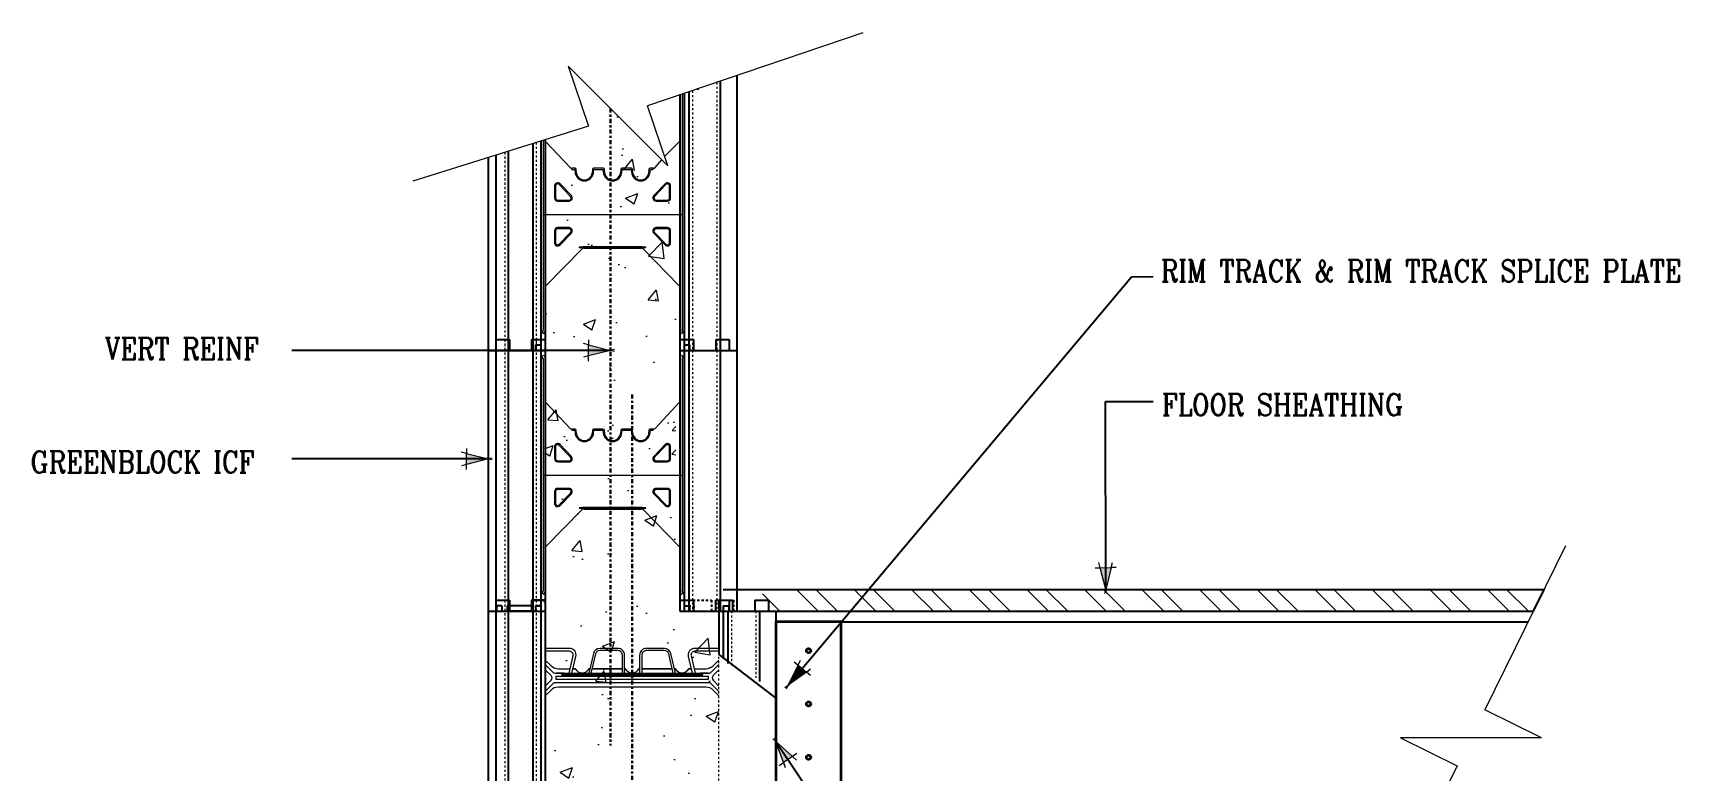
# Model space of a CAD drawing. Header units: inches. Extents: x -96.3 to -13, y 199.4 to 289.4.
# Drawn here: x -88.8 to -13, y 255.4 to 289.4 of the extents above; entities that cross this region are included whole.
import ezdxf

# ---------------------------------------------------------------- set-up
doc = ezdxf.new("R2010")
doc.units = ezdxf.units.IN
doc.header["$MEASUREMENT"] = 0
for name, pattern in [('CENTER', [2, 1.25, -0.25, 0.25, -0.25]), ('DASHED2', [0.375, 0.25, -0.125]), ('HIDDEN', [0.375, 0.25, -0.125])]:
    doc.linetypes.add(name, pattern=pattern)
for name, color, linetype, lineweight in [('A2 Hatch', 8, 'Continuous', 9), ('A4 medium', 7, 'Continuous', 35), ('DETAILS', 7, 'Continuous', 13), ('DIM', 3, 'Continuous', 13), ('REBAR', 2, 'CENTER', 30)]:
    doc.layers.add(name, color=color, linetype=linetype, lineweight=lineweight)
doc.styles.add('ARCTEXT', font='arctext.shx', dxfattribs={"width": 0.85})
doc.styles.add('RomanC', font='romanc.shx', dxfattribs={"width": 0.85, "height": 5})
doc.dimstyles.new('ARCTEXT1-4', dxfattribs={"dimtxt": 4, "dimasz": 2, "dimexe": 2, "dimexo": 2, "dimgap": 2, "dimtad": 1, "dimdec": 4, "dimzin": 3, "dimdsep": 46, "dimlunit": 4, "dimtxsty": 'ARCTEXT', "dimblk": 'ARCHTICK', "dimcen": 2, "dimaunit": 1, "dimadec": 0, "dimazin": 0, "dimtfac": 1, "dimtdec": 4, "dimtmove": 2, "dimatfit": 3, "dimldrblk": 'arrow', "dimfxl": 1, "dimtolj": 1, "dimtzin": 0, "dimarcsym": 0})

# ---------------------------------------------------------------- blocks, each defined once
blk = doc.blocks.new('_ArchTick')
at = {"color": 0, "linetype": 'ByBlock', "const_width": 0.15}
blk.add_lwpolyline([(-0.5, -0.5), (0.5, 0.5)], dxfattribs=at)
blk = doc.blocks.new('arrow')
at = {"layer": 'DIM'}
blk.add_hatch(color=253, dxfattribs=at).paths.add_polyline_path([(-2, 0.5), (-2, -0.5), (0, 0)])
at = {"layer": 'DIM', "lineweight": 9}
for points in [[(-2, 0.98), (-2, 0.5), (-2.47, 0.62)], [(0.37, 0.09), (0, 0)], [(0.37, -0.09), (0, 0)], [(-2, -0.98), (-2, -0.5), (-2.47, -0.62)]]:
    blk.add_lwpolyline(points, dxfattribs=at)
at = {"layer": 'DIM', "lineweight": 15}
blk.add_lwpolyline([(0, 0), (-2, -0.5), (-2, 0.5), (0, 0)], dxfattribs=at)

msp = doc.modelspace()

# ---------------------------------------------------------------- hatches: boundary and pattern name
at = {"layer": 'A2 Hatch', "ltscale": 0.15}
h = msp.add_hatch(dxfattribs=at)
h.set_pattern_fill('AR-CONC', color=256, scale=0.8, style=0)
h.set_pattern_definition([(50, (-6447.5807, 1635.129), (5.7380815, -0.502017), [0.6, -6.6]), (355, (-6447.5807, 1635.129), (-1.1100107, 6.017537), [0.48, -5.28]), (100.4514, (-6447.1025, 1635.087), (4.628075, 5.5155163), [0.5099215, -5.609137]), (46.1842, (-6447.581, 1636.729), (8.5379284, -1.324152), [0.9, -9.9]), (96.6356, (-6446.869, 1636.6185), (7.477302, 7.792943), [0.764882, -8.413704]), (351.1842, (-6447.581, 1636.729), (7.477296, 7.792949), [0.72, -7.92]), (21, (-6446.7807, 1636.329), (4.7752564, -3.220951), [0.6, -6.6]), (326, (-6446.7807, 1636.329), (1.9465227, 5.8012004), [0.48, -5.28]), (71.4514, (-6446.383, 1636.0605), (6.721781, 2.580244), [0.5099215, -5.609137]), (37.5, (-6447.5807, 1635.1289), (0.09727884, 2.6631508), [0, -5.216, 0, -5.36, 0, -5.3]), (7.5, (-6447.5807, 1635.129), (2.1045563, 3.1552937), [0, -3.056, 0, -5.096, 0, -2.02]), (327.5, (-6449.3647, 1635.1289), (4.2705795, -0.180439), [0, -2, 0, -6.24, 0, -8.28]), (317.5, (-6450.1647, 1635.129), (4.6654894, 0.8008399), [0, -2.6, 0, -4.144, 0, -5.88])])
h.paths.add_polyline_path([(-63.17, 285.081), (-65.156, 284.407), (-65.356, 227.392), (-62.486, 228.365), (-63.422, 231.125), (-58.826, 226.529), (-59.762, 229.289), (-57.156, 230.173), (-57.16, 262.755), (-59.16, 262.755), (-59.16, 286.441), (-60.445, 286.005), (-59.509, 283.245), (-64.106, 287.841)])
h = msp.add_hatch(dxfattribs=at)
h.set_pattern_fill('ANSI32', color=256, scale=5, angle=90, style=0)
h.set_pattern_definition([(135, (-3787.301, 767.7352), (-1.3258252, -1.3258252), []), (135, (-3787.301, 768.619), (-1.3258252, -1.3258252), [])])
h.paths.add_polyline_path([(-55.172, 263.749), (-19.172, 263.749), (-19.665, 262.749), (-55.172, 262.749)])

# ---------------------------------------------------------------- linework, layer by layer
at = {"color": 1}
for p, q in [((-56.347, 287.395), (-56.347, 274.749)), ((-58.772, 286.573), (-58.772, 274.749)), ((-58.557, 286.645), (-58.557, 274.749)), ((-58.151, 286.783), (-58.151, 286.749)), ((-57.112, 287.136), (-57.112, 274.749)), ((-58.972, 286.505), (-58.972, 274.749)), ((-65.747, 284.274), (-65.747, 274.749)), ((-65.372, 284.392), (-65.372, 274.749)), ((-65.172, 284.402), (-65.172, 274.749)), ((-67.797, 283.633), (-67.797, 274.749)), ((-67.447, 283.742), (-67.447, 274.749)), ((-66.872, 283.922), (-66.872, 274.749)), ((-67.447, 275.249), (-66.822, 275.249)), ((-67.447, 275.249), (-67.447, 262.749)), ((-66.872, 275.249), (-66.872, 262.749)), ((-66.822, 275.249), (-66.822, 274.749)), ((-65.797, 275.249), (-65.797, 274.749)), ((-65.797, 275.249), (-65.172, 275.249)), ((-65.747, 275.249), (-65.747, 262.749)), ((-65.172, 275.249), (-65.172, 262.749)), ((-65.172, 275.249), (-65.172, 274.749)), ((-58.972, 275.249), (-58.972, 262.749)), ((-58.972, 275.249), (-58.347, 275.249)), ((-58.972, 275.249), (-58.972, 274.749)), ((-58.347, 275.249), (-58.347, 274.749)), ((-57.322, 275.249), (-57.322, 274.749)), ((-57.322, 275.249), (-56.697, 275.249)), ((-56.697, 275.249), (-56.697, 274.749)), ((-67.797, 274.749), (-65.172, 274.749)), ((-67.797, 274.749), (-65.622, 274.749)), ((-67.797, 274.749), (-67.797, 262.749)), ((-67.797, 274.749), (-65.622, 274.749)), ((-67.797, 274.749), (-65.172, 274.749)), ((-65.747, 274.749), (-66.872, 274.749)), ((-65.747, 274.749), (-66.872, 274.749)), ((-65.622, 274.999), (-65.622, 274.749)), ((-65.622, 274.999), (-65.372, 274.999)), ((-65.372, 274.999), (-65.372, 262.749)), ((-65.372, 274.749), (-65.172, 274.749)), ((-65.372, 274.749), (-65.172, 274.749)), ((-58.972, 274.749), (-58.772, 274.749)), ((-58.972, 274.749), (-56.347, 274.749)), ((-58.772, 274.999), (-58.772, 262.749)), ((-58.772, 274.999), (-58.522, 274.999)), ((-58.557, 274.749), (-56.347, 274.749)), ((-58.557, 274.749), (-58.557, 262.749)), ((-58.522, 274.999), (-58.522, 274.749)), ((-57.112, 274.749), (-57.112, 262.749)), ((-56.347, 274.749), (-56.347, 262.749)), ((-67.447, 263.249), (-66.822, 263.249)), ((-67.447, 263.249), (-67.447, 250.749)), ((-67.447, 263.249), (-66.822, 263.249)), ((-67.447, 263.249), (-66.822, 263.249)), ((-67.447, 263.249), (-66.822, 263.249)), ((-67.447, 263.249), (-66.822, 263.249)), ((-67.447, 263.249), (-66.822, 263.249)), ((-67.447, 263.249), (-66.822, 263.249)), ((-67.447, 263.249), (-66.822, 263.249)), ((-67.447, 263.249), (-66.822, 263.249)), ((-66.872, 263.249), (-66.872, 250.749)), ((-66.822, 263.249), (-66.822, 262.749)), ((-66.822, 263.249), (-66.822, 262.749)), ((-66.822, 263.249), (-66.822, 262.749)), ((-66.822, 263.249), (-66.822, 262.749)), ((-66.822, 263.249), (-66.822, 262.749)), ((-66.822, 263.249), (-66.822, 262.749)), ((-66.822, 263.249), (-66.822, 262.749)), ((-66.822, 263.249), (-66.822, 262.749)), ((-66.822, 263.249), (-66.822, 262.749)), ((-65.797, 263.249), (-65.797, 262.749)), ((-65.797, 263.249), (-65.172, 263.249)), ((-65.797, 263.249), (-65.797, 262.749)), ((-65.797, 263.249), (-65.172, 263.249)), ((-65.797, 263.249), (-65.797, 262.749)), ((-65.797, 263.249), (-65.172, 263.249)), ((-65.797, 263.249), (-65.797, 262.749)), ((-65.172, 263.249), (-65.797, 263.249)), ((-65.797, 263.249), (-65.797, 262.749)), ((-65.797, 263.249), (-65.172, 263.249)), ((-65.797, 263.249), (-65.797, 262.749)), ((-65.797, 263.249), (-65.172, 263.249)), ((-65.797, 263.249), (-65.797, 262.749)), ((-65.797, 263.249), (-65.172, 263.249)), ((-65.797, 263.249), (-65.797, 262.749)), ((-65.797, 263.249), (-65.172, 263.249)), ((-65.797, 263.249), (-65.797, 262.749)), ((-65.797, 263.249), (-65.172, 263.249)), ((-65.797, 263.249), (-65.797, 262.749)), ((-65.172, 263.249), (-65.797, 263.249)), ((-65.797, 263.249), (-65.797, 262.749)), ((-65.797, 263.249), (-65.172, 263.249)), ((-65.797, 263.249), (-65.797, 262.749)), ((-65.172, 263.249), (-65.797, 263.249)), ((-65.747, 263.249), (-65.747, 250.749)), ((-65.172, 263.249), (-65.172, 250.749)), ((-65.172, 263.249), (-65.172, 262.749)), ((-65.172, 263.249), (-65.172, 262.749)), ((-65.172, 263.249), (-65.172, 262.749)), ((-65.172, 263.249), (-65.172, 262.749)), ((-65.172, 263.249), (-65.172, 262.749)), ((-65.172, 263.249), (-65.172, 262.749)), ((-65.172, 263.249), (-65.172, 262.749)), ((-65.172, 263.249), (-65.172, 262.749)), ((-65.172, 263.249), (-65.172, 262.749)), ((-65.172, 263.249), (-65.172, 262.749)), ((-65.172, 263.249), (-65.172, 262.749)), ((-58.976, 263.249), (-58.976, 262.749)), ((-58.976, 263.249), (-58.351, 263.249)), ((-58.976, 263.249), (-58.976, 262.749)), ((-58.772, 263.249), (-58.772, 262.749)), ((-58.351, 263.249), (-58.351, 262.749)), ((-57.326, 263.249), (-57.326, 262.749)), ((-57.326, 263.249), (-56.701, 263.249)), ((-57.172, 263.249), (-57.172, 260.748)), ((-57.172, 263.249), (-56.547, 263.249)), ((-56.701, 263.249), (-56.701, 262.749)), ((-56.547, 263.249), (-56.547, 262.749)), ((-55.522, 263.249), (-55.522, 262.749)), ((-55.522, 263.249), (-54.897, 263.249)), ((-54.897, 263.249), (-54.897, 262.749)), ((-67.797, 262.749), (-67.797, 250.749)), ((-67.797, 262.749), (-65.622, 262.749)), ((-67.797, 262.749), (-65.172, 262.749)), ((-67.797, 262.749), (-65.172, 262.749)), ((-67.797, 262.749), (-65.172, 262.749)), ((-67.797, 262.749), (-65.622, 262.749)), ((-67.797, 262.749), (-65.622, 262.749)), ((-67.797, 262.749), (-65.172, 262.749)), ((-67.797, 262.749), (-65.172, 262.749)), ((-67.797, 262.749), (-65.172, 262.749)), ((-67.797, 262.749), (-65.622, 262.749)), ((-67.797, 262.749), (-65.622, 262.749)), ((-67.797, 262.749), (-65.172, 262.749)), ((-67.797, 262.749), (-65.172, 262.749)), ((-67.797, 262.749), (-65.622, 262.749)), ((-67.797, 262.749), (-65.622, 262.749)), ((-67.797, 262.749), (-65.172, 262.749)), ((-67.797, 262.749), (-65.622, 262.749)), ((-67.797, 262.749), (-65.622, 262.749)), ((-67.797, 262.749), (-65.172, 262.749)), ((-67.797, 262.749), (-65.172, 262.749)), ((-67.422, 262.999), (-67.422, 262.749)), ((-67.172, 262.999), (-67.422, 262.999)), ((-67.422, 262.999), (-67.422, 262.749)), ((-67.172, 262.999), (-67.422, 262.999)), ((-67.422, 262.999), (-67.422, 262.749)), ((-67.172, 262.999), (-67.422, 262.999)), ((-67.172, 262.999), (-67.172, 262.749)), ((-67.172, 262.999), (-67.172, 262.749)), ((-67.172, 262.999), (-67.172, 262.749)), ((-65.797, 262.999), (-66.922, 262.999)), ((-66.922, 262.999), (-66.922, 262.749)), ((-65.797, 262.999), (-66.922, 262.999)), ((-66.922, 262.999), (-66.922, 262.749)), ((-65.797, 262.999), (-66.922, 262.999)), ((-66.922, 262.999), (-66.922, 262.749)), ((-65.747, 262.749), (-66.872, 262.749)), ((-65.747, 262.749), (-66.872, 262.749)), ((-65.747, 262.749), (-66.872, 262.749)), ((-65.747, 262.749), (-66.872, 262.749)), ((-65.747, 262.749), (-66.872, 262.749)), ((-65.747, 262.749), (-66.872, 262.749)), ((-65.747, 262.749), (-66.872, 262.749)), ((-65.747, 262.749), (-66.872, 262.749)), ((-65.747, 262.749), (-66.872, 262.749)), ((-65.622, 262.999), (-65.622, 262.749)), ((-65.622, 262.999), (-65.372, 262.999)), ((-65.622, 262.999), (-65.622, 262.749)), ((-65.622, 262.999), (-65.372, 262.999)), ((-65.622, 262.999), (-65.622, 262.749)), ((-65.622, 262.999), (-65.372, 262.999)), ((-65.622, 262.999), (-65.622, 262.749)), ((-65.372, 262.999), (-65.622, 262.999)), ((-65.622, 262.999), (-65.622, 262.749)), ((-65.622, 262.999), (-65.372, 262.999)), ((-65.622, 262.999), (-65.622, 262.749)), ((-65.622, 262.999), (-65.372, 262.999)), ((-65.622, 262.999), (-65.622, 262.749)), ((-65.622, 262.999), (-65.372, 262.999)), ((-65.622, 262.999), (-65.622, 262.749)), ((-65.622, 262.999), (-65.372, 262.999)), ((-65.622, 262.999), (-65.622, 262.749)), ((-65.622, 262.999), (-65.372, 262.999)), ((-65.622, 262.999), (-65.622, 262.749)), ((-65.372, 262.999), (-65.622, 262.999)), ((-65.622, 262.999), (-65.622, 262.749)), ((-65.622, 262.999), (-65.372, 262.999)), ((-65.622, 262.999), (-65.622, 262.749)), ((-65.372, 262.999), (-65.622, 262.999)), ((-65.372, 262.999), (-65.372, 250.749)), ((-65.372, 262.999), (-65.372, 262.749)), ((-65.372, 262.999), (-65.372, 262.749)), ((-65.372, 262.999), (-65.372, 262.749)), ((-65.372, 262.749), (-65.172, 262.749)), ((-65.372, 262.749), (-65.172, 262.749)), ((-65.372, 262.749), (-65.172, 262.749)), ((-65.372, 262.749), (-65.172, 262.749)), ((-65.372, 262.749), (-65.172, 262.749)), ((-65.372, 262.749), (-65.172, 262.749)), ((-65.372, 262.749), (-65.172, 262.749)), ((-65.372, 262.749), (-65.172, 262.749)), ((-65.372, 262.749), (-65.172, 262.749)), ((-58.976, 262.749), (-58.776, 262.749)), ((-58.972, 262.749), (-56.551, 262.749)), ((-58.972, 262.749), (-56.551, 262.749)), ((-58.972, 262.749), (-56.347, 262.749)), ((-58.776, 262.999), (-58.526, 262.999)), ((-58.761, 262.749), (-56.551, 262.749)), ((-58.526, 262.999), (-58.526, 262.749)), ((-56.972, 262.999), (-56.972, 260.548)), ((-56.972, 262.999), (-56.722, 262.999)), ((-56.757, 262.749), (-54.547, 262.749)), ((-56.757, 262.749), (-56.757, 260.333)), ((-56.722, 262.999), (-56.722, 262.749)), ((-56.547, 262.749), (-56.347, 262.749)), ((-56.547, 262.749), (-56.347, 262.749)), ((-56.547, 262.749), (-56.347, 262.749)), ((-55.312, 262.749), (-55.312, 259.513)), ((-54.547, 262.749), (-54.547, 250.749))]:
    msp.add_line(p, q, dxfattribs=at)
at = {"color": 1, "linetype": 'HIDDEN', "ltscale": 0.02}
for p, q in [((-67.447, 275.249), (-66.822, 275.249)), ((-67.447, 275.249), (-67.447, 274.749)), ((-66.822, 275.249), (-66.822, 274.749)), ((-65.797, 275.249), (-65.797, 274.749)), ((-65.797, 275.249), (-65.172, 275.249)), ((-58.972, 275.249), (-58.347, 275.249)), ((-58.347, 275.249), (-58.347, 274.749)), ((-57.322, 275.249), (-57.322, 274.749)), ((-57.322, 275.249), (-56.697, 275.249)), ((-56.697, 275.249), (-56.697, 274.749)), ((-58.772, 274.999), (-58.772, 274.749)), ((-58.772, 274.999), (-58.522, 274.999)), ((-58.522, 274.999), (-58.522, 274.749)), ((-67.447, 263.249), (-66.822, 263.249)), ((-67.447, 263.249), (-67.447, 262.749)), ((-67.447, 263.249), (-66.822, 263.249)), ((-67.447, 263.249), (-67.447, 262.749)), ((-67.447, 263.249), (-66.822, 263.249)), ((-67.447, 263.249), (-66.822, 263.249)), ((-67.447, 263.249), (-67.447, 262.749)), ((-67.447, 263.249), (-66.822, 263.249)), ((-67.447, 263.249), (-67.447, 262.749)), ((-67.447, 263.249), (-66.822, 263.249)), ((-67.447, 263.249), (-66.822, 263.249)), ((-67.447, 263.249), (-67.447, 262.749)), ((-67.447, 263.249), (-66.822, 263.249)), ((-67.447, 263.249), (-66.822, 263.249)), ((-67.447, 263.249), (-67.447, 262.749)), ((-67.447, 263.249), (-66.822, 263.249)), ((-67.447, 263.249), (-67.447, 262.749)), ((-67.447, 263.249), (-66.822, 263.249)), ((-67.447, 263.249), (-67.447, 262.749)), ((-66.822, 263.249), (-66.822, 262.749)), ((-66.822, 263.249), (-66.822, 262.749)), ((-66.822, 263.249), (-66.822, 262.749)), ((-66.822, 263.249), (-66.822, 262.749)), ((-66.822, 263.249), (-66.822, 262.749)), ((-66.822, 263.249), (-66.822, 262.749)), ((-66.822, 263.249), (-66.822, 262.749)), ((-66.822, 263.249), (-66.822, 262.749)), ((-66.822, 263.249), (-66.822, 262.749)), ((-66.822, 263.249), (-66.822, 262.749)), ((-66.822, 263.249), (-66.822, 262.749)), ((-65.797, 263.249), (-65.797, 262.749)), ((-65.797, 263.249), (-65.172, 263.249)), ((-65.797, 263.249), (-65.797, 262.749)), ((-65.797, 263.249), (-65.172, 263.249)), ((-65.797, 263.249), (-65.797, 262.749)), ((-65.797, 263.249), (-65.172, 263.249)), ((-65.797, 263.249), (-65.797, 262.749)), ((-65.797, 263.249), (-65.172, 263.249)), ((-65.797, 263.249), (-65.797, 262.749)), ((-65.797, 263.249), (-65.172, 263.249)), ((-65.797, 263.249), (-65.797, 262.749)), ((-65.797, 263.249), (-65.172, 263.249)), ((-65.797, 263.249), (-65.797, 262.749)), ((-65.797, 263.249), (-65.172, 263.249)), ((-65.797, 263.249), (-65.797, 262.749)), ((-65.797, 263.249), (-65.172, 263.249)), ((-65.797, 263.249), (-65.797, 262.749)), ((-65.797, 263.249), (-65.172, 263.249)), ((-65.797, 263.249), (-65.797, 262.749)), ((-65.797, 263.249), (-65.172, 263.249)), ((-65.797, 263.249), (-65.797, 262.749)), ((-65.797, 263.249), (-65.172, 263.249)), ((-58.976, 263.249), (-58.351, 263.249)), ((-58.976, 263.249), (-58.351, 263.249)), ((-58.772, 263.249), (-57.522, 263.249)), ((-58.351, 263.249), (-58.351, 262.749)), ((-58.351, 263.249), (-58.351, 262.749)), ((-57.522, 263.249), (-57.522, 262.749)), ((-57.326, 263.249), (-57.326, 262.749)), ((-57.326, 263.249), (-56.701, 263.249)), ((-57.326, 263.249), (-57.326, 262.749)), ((-57.326, 263.249), (-56.701, 263.249)), ((-57.122, 263.249), (-57.122, 262.749)), ((-57.122, 263.249), (-56.497, 263.249)), ((-56.701, 263.249), (-56.701, 262.749)), ((-56.701, 263.249), (-56.701, 262.749)), ((-56.497, 263.249), (-56.497, 262.749)), ((-58.776, 262.999), (-58.776, 262.749)), ((-58.776, 262.999), (-58.526, 262.999)), ((-58.776, 262.999), (-58.776, 262.749)), ((-58.776, 262.999), (-58.526, 262.999)), ((-58.572, 262.999), (-58.322, 262.999)), ((-58.526, 262.999), (-58.526, 262.749)), ((-58.526, 262.999), (-58.526, 262.749)), ((-58.322, 262.999), (-58.322, 262.749))]:
    msp.add_line(p, q, dxfattribs=at)
at = {"ltscale": 0.15}
for p, q in [((-66.822, 274.749), (-65.797, 274.749)), ((-66.822, 274.749), (-65.797, 274.749)), ((-56.972, 263.749), (-19.172, 263.749)), ((-19.665, 262.749), (-19.172, 263.749)), ((-66.822, 262.749), (-65.797, 262.749)), ((-66.822, 262.749), (-65.797, 262.749)), ((-66.822, 262.749), (-65.797, 262.749)), ((-66.822, 262.749), (-65.797, 262.749)), ((-66.822, 262.749), (-65.797, 262.749)), ((-66.822, 262.749), (-65.797, 262.749)), ((-66.822, 262.749), (-65.797, 262.749)), ((-66.822, 262.749), (-65.797, 262.749)), ((-66.822, 262.749), (-65.797, 262.749)), ((-54.547, 262.749), (-19.665, 262.749)), ((-54.547, 262.249), (-19.912, 262.249)), ((-57.172, 260.748), (-54.547, 258.748))]:
    msp.add_line(p, q, dxfattribs=at)
at = {"layer": 'A2 Hatch', "linetype": 'DASHED2', "ltscale": 0.15}
for p, q in [((-58.397, 286.7), (-58.397, 274.749)), ((-57.272, 287.081), (-57.272, 274.749)), ((-65.587, 284.324), (-65.587, 274.749)), ((-67.032, 283.872), (-67.032, 274.749)), ((-67.032, 275.249), (-67.032, 262.749)), ((-65.587, 275.249), (-65.587, 262.749)), ((-58.397, 274.749), (-58.397, 262.749)), ((-57.272, 274.749), (-57.272, 262.749)), ((-67.032, 263.249), (-67.032, 250.749)), ((-65.587, 263.249), (-65.587, 250.749)), ((-56.597, 262.749), (-56.597, 260.173)), ((-55.472, 262.749), (-55.472, 259.673)), ((-57.172, 252.75), (-57.172, 260.748))]:
    msp.add_line(p, q, dxfattribs=at)
at = {"layer": 'A4 medium', "ltscale": 0.15}
msp.add_lwpolyline([(-51.547, 252.249), (-51.547, 262.249), (-54.547, 262.249), (-54.547, 252.249)], close=True, dxfattribs=at)
for centre in [(-53.047, 260.928), (-53.047, 258.476), (-53.047, 256.023), (-53.047, 256.023)]:
    msp.add_circle(centre, 0.1, dxfattribs=at)
at = {"layer": 'DETAILS', "color": 6, "lineweight": 20}
for p, q in [((-58.972, 284.419), (-58.972, 286.399)), ((-58.872, 286.539), (-58.872, 275.676)), ((-65.272, 284.402), (-65.272, 275.676)), ((-65.172, 284.436), (-65.172, 284.419)), ((-65.172, 284.419), (-65.172, 277.658)), ((-65.144, 284.35), (-64.026, 283.16)), ((-59.674, 283.678), (-59, 284.35)), ((-58.972, 277.658), (-58.972, 284.419)), ((-60.117, 283.16), (-59.808, 283.522)), ((-63.954, 283.129), (-63.947, 283.129)), ((-63.797, 283.129), (-63.954, 283.129)), ((-63.947, 283.129), (-63.947, 283.079)), ((-63.947, 283.079), (-63.847, 283.079)), ((-63.797, 283.029), (-63.797, 282.974)), ((-63.747, 282.974), (-63.747, 283.079)), ((-62.997, 283.079), (-62.997, 282.974)), ((-62.497, 283.129), (-62.947, 283.129)), ((-62.947, 282.974), (-62.947, 283.029)), ((-62.897, 283.079), (-62.547, 283.079)), ((-62.497, 283.029), (-62.497, 282.974)), ((-62.447, 282.974), (-62.447, 283.079)), ((-61.697, 283.079), (-61.697, 282.974)), ((-61.197, 283.129), (-61.647, 283.129)), ((-61.647, 282.974), (-61.647, 283.029)), ((-61.597, 283.079), (-61.247, 283.079)), ((-61.197, 283.029), (-61.197, 282.974)), ((-61.147, 282.974), (-61.147, 283.079)), ((-60.397, 283.079), (-60.397, 282.974)), ((-60.189, 283.129), (-60.347, 283.129)), ((-60.347, 282.974), (-60.347, 283.029)), ((-60.297, 283.079), (-60.197, 283.079)), ((-60.197, 283.079), (-60.197, 283.129)), ((-60.197, 283.129), (-60.189, 283.129)), ((-64.747, 282.31), (-64.747, 281.769)), ((-64.697, 282.31), (-64.697, 281.769)), ((-64.005, 281.838), (-64.525, 282.379)), ((-63.969, 281.873), (-64.489, 282.414)), ((-59.655, 282.414), (-60.174, 281.873)), ((-59.619, 282.379), (-60.138, 281.838)), ((-59.447, 281.769), (-59.447, 282.31)), ((-59.397, 281.769), (-59.397, 282.31)), ((-64.597, 281.669), (-64.077, 281.669)), ((-64.597, 281.619), (-64.077, 281.619)), ((-60.066, 281.669), (-59.547, 281.669)), ((-60.066, 281.619), (-59.547, 281.619)), ((-65.272, 280.999), (-58.872, 280.999)), ((-64.747, 280.249), (-64.747, 279.708)), ((-64.697, 280.249), (-64.697, 279.708)), ((-64.077, 280.399), (-64.597, 280.399)), ((-64.077, 280.349), (-64.597, 280.349)), ((-64.525, 279.639), (-64.005, 280.18)), ((-64.489, 279.604), (-63.969, 280.145)), ((-60.174, 280.145), (-59.655, 279.604)), ((-60.138, 280.18), (-59.619, 279.639)), ((-59.547, 280.399), (-60.066, 280.399)), ((-59.547, 280.349), (-60.066, 280.349)), ((-59.447, 279.708), (-59.447, 280.249)), ((-59.397, 279.708), (-59.397, 280.249)), ((-65.143, 277.728), (-63.491, 279.405)), ((-63.442, 279.519), (-63.598, 279.504)), ((-63.598, 279.484), (-63.442, 279.469)), ((-62.072, 279.519), (-63.442, 279.519)), ((-63.442, 279.469), (-62.072, 279.469)), ((-63.385, 279.449), (-62.072, 279.449)), ((-60.702, 279.519), (-62.072, 279.519)), ((-62.072, 279.469), (-60.702, 279.469)), ((-62.072, 279.449), (-60.759, 279.449)), ((-60.545, 279.504), (-60.702, 279.519)), ((-60.702, 279.469), (-60.545, 279.484)), ((-60.653, 279.405), (-59.001, 277.728)), ((-65.172, 275.65), (-65.172, 277.658)), ((-58.972, 277.658), (-58.972, 275.65)), ((-65.279, 275.651), (-65.324, 275.572)), ((-65.324, 275.572), (-65.238, 275.522)), ((-65.272, 275.713), (-65.272, 275.676)), ((-65.238, 275.522), (-65.179, 275.625)), ((-58.965, 275.625), (-58.906, 275.522)), ((-58.906, 275.522), (-58.819, 275.572)), ((-58.872, 275.676), (-58.872, 275.713)), ((-58.819, 275.572), (-58.865, 275.651)), ((-65.324, 274.476), (-65.238, 274.526)), ((-65.279, 274.397), (-65.324, 274.476)), ((-65.238, 274.526), (-65.179, 274.424)), ((-58.965, 274.424), (-58.906, 274.526)), ((-58.906, 274.526), (-58.819, 274.476)), ((-58.819, 274.476), (-58.865, 274.397)), ((-65.272, 274.374), (-65.272, 263.676)), ((-65.272, 274.335), (-65.272, 274.372)), ((-65.172, 274.399), (-65.172, 272.419)), ((-58.972, 272.419), (-58.972, 274.399)), ((-58.872, 274.374), (-58.872, 263.676)), ((-58.872, 274.372), (-58.872, 274.335)), ((-65.172, 272.419), (-65.172, 265.658)), ((-65.144, 272.35), (-64.026, 271.16)), ((-60.117, 271.16), (-59, 272.35)), ((-58.972, 265.658), (-58.972, 272.419)), ((-63.954, 271.129), (-63.947, 271.129)), ((-63.797, 271.129), (-63.954, 271.129)), ((-63.947, 271.129), (-63.947, 271.079)), ((-63.947, 271.079), (-63.847, 271.079)), ((-63.797, 271.029), (-63.797, 270.974)), ((-63.747, 270.974), (-63.747, 271.079)), ((-62.997, 271.079), (-62.997, 270.974)), ((-62.497, 271.129), (-62.947, 271.129)), ((-62.947, 270.974), (-62.947, 271.029)), ((-62.897, 271.079), (-62.547, 271.079)), ((-62.497, 271.029), (-62.497, 270.974)), ((-62.447, 270.974), (-62.447, 271.079)), ((-61.697, 271.079), (-61.697, 270.974)), ((-61.197, 271.129), (-61.647, 271.129)), ((-61.647, 270.974), (-61.647, 271.029)), ((-61.597, 271.079), (-61.247, 271.079)), ((-61.197, 271.029), (-61.197, 270.974)), ((-61.147, 270.974), (-61.147, 271.079)), ((-60.397, 271.079), (-60.397, 270.974)), ((-60.189, 271.129), (-60.347, 271.129)), ((-60.347, 270.974), (-60.347, 271.029)), ((-60.297, 271.079), (-60.197, 271.079)), ((-60.197, 271.079), (-60.197, 271.129)), ((-60.197, 271.129), (-60.189, 271.129)), ((-64.747, 270.31), (-64.747, 269.769)), ((-64.697, 270.31), (-64.697, 269.769)), ((-64.005, 269.838), (-64.525, 270.379)), ((-63.969, 269.873), (-64.489, 270.414)), ((-59.655, 270.414), (-60.174, 269.873)), ((-59.619, 270.379), (-60.138, 269.838)), ((-59.447, 269.769), (-59.447, 270.31)), ((-59.397, 269.769), (-59.397, 270.31)), ((-64.597, 269.669), (-64.077, 269.669)), ((-64.597, 269.619), (-64.077, 269.619)), ((-60.066, 269.669), (-59.547, 269.669)), ((-60.066, 269.619), (-59.547, 269.619)), ((-65.272, 268.999), (-58.872, 268.999)), ((-64.077, 268.399), (-64.597, 268.399)), ((-59.547, 268.399), (-60.066, 268.399)), ((-64.747, 268.249), (-64.747, 267.708)), ((-64.697, 268.249), (-64.697, 267.708)), ((-64.077, 268.349), (-64.597, 268.349)), ((-64.525, 267.639), (-64.005, 268.18)), ((-64.489, 267.604), (-63.969, 268.145)), ((-60.174, 268.145), (-59.655, 267.604)), ((-60.138, 268.18), (-59.619, 267.639)), ((-59.547, 268.349), (-60.066, 268.349)), ((-59.447, 267.708), (-59.447, 268.249)), ((-59.397, 267.708), (-59.397, 268.249)), ((-65.143, 265.728), (-63.491, 267.405)), ((-63.442, 267.519), (-63.598, 267.504)), ((-63.598, 267.484), (-63.442, 267.469)), ((-62.072, 267.519), (-63.442, 267.519)), ((-63.442, 267.469), (-62.072, 267.469)), ((-63.385, 267.449), (-62.072, 267.449)), ((-60.702, 267.519), (-62.072, 267.519)), ((-62.072, 267.469), (-60.702, 267.469)), ((-62.072, 267.449), (-60.759, 267.449)), ((-60.545, 267.504), (-60.702, 267.519)), ((-60.702, 267.469), (-60.545, 267.484)), ((-60.653, 267.405), (-59.001, 265.728)), ((-65.172, 263.65), (-65.172, 265.658)), ((-58.972, 265.658), (-58.972, 263.65)), ((-65.279, 263.651), (-65.324, 263.572)), ((-65.324, 263.572), (-65.238, 263.522)), ((-65.272, 263.713), (-65.272, 263.676)), ((-65.238, 263.522), (-65.179, 263.625)), ((-58.965, 263.625), (-58.906, 263.522)), ((-58.906, 263.522), (-58.819, 263.572)), ((-58.872, 263.676), (-58.872, 263.713)), ((-58.819, 263.572), (-58.865, 263.651))]:
    msp.add_line(p, q, dxfattribs=at)
for points in [[(-63.943, 259.899), (-63.759, 260.659, 0.485338), (-64.051, 261.029), (-65.172, 261.029)], [(-64.322, 259.899), (-64.422, 259.899), (-64.672, 259.899), (-64.076, 259.899), (-63.886, 260.689, 0.485338), (-64.051, 260.899), (-65.172, 260.899)], [(-61.52, 259.899), (-61.52, 260.729, 0.414214), (-61.82, 261.029), (-62.662, 261.029, 0.346495), (-62.954, 260.799), (-63.171, 259.899)], [(-61.62, 259.899), (-61.62, 260.729, 0.414214), (-61.82, 260.929), (-62.662, 260.929, 0.346495), (-62.857, 260.776), (-63.068, 259.899)], [(-59.172, 259.899), (-59.39, 260.799, 0.346495), (-59.681, 261.029), (-60.524, 261.029, 0.414214), (-60.824, 260.729), (-60.824, 259.899)], [(-59.275, 259.899), (-59.487, 260.776, 0.346495), (-59.681, 260.929), (-60.524, 260.929, 0.414214), (-60.724, 260.729), (-60.724, 259.899)], [(-57.172, 261.029), (-58.293, 261.029, 0.485338), (-58.584, 260.659), (-58.401, 259.899)], [(-57.172, 260.899), (-58.293, 260.899, 0.485338), (-58.458, 260.689), (-58.267, 259.899), (-57.671, 259.899), (-57.921, 259.899), (-58.021, 259.899)], [(-65.172, 260.499), (-64.919, 260.246, 0.198912), (-64.565, 260.099), (-64.028, 260.099)], [(-65.172, 260.299), (-64.802, 259.928, 0.198912), (-64.731, 259.899), (-61.172, 259.899, -0.279322), (-61.458, 260.072, 0.279322), (-61.502, 260.099)], [(-65.172, 259.3), (-64.904, 259.568, 0.414214), (-64.904, 259.78), (-65.172, 260.049)], [(-63.141, 260.099, 0.279322), (-63.185, 260.072, -0.605918), (-63.757, 260.072, 0.279322), (-63.801, 260.099), (-63.894, 260.099), (-63.801, 260.099)], [(-60.842, 260.099, 0.279322), (-60.886, 260.072, -0.279322), (-61.172, 259.899), (-57.613, 259.899, 0.198912), (-57.542, 259.928), (-57.172, 260.299)], [(-58.542, 260.099), (-58.449, 260.099), (-58.542, 260.099, 0.279322), (-58.587, 260.072, -0.605918), (-59.158, 260.072, 0.279322), (-59.203, 260.099)], [(-58.315, 260.099), (-57.778, 260.099, 0.198912), (-57.425, 260.246), (-57.172, 260.499)], [(-57.172, 260.049), (-57.44, 259.78, 0.414214), (-57.44, 259.568), (-57.172, 259.3)], [(-57.172, 259.05), (-57.542, 259.42, 0.198912), (-57.613, 259.449), (-61.172, 259.449), (-64.731, 259.449, 0.198912), (-64.802, 259.42), (-65.172, 259.05)], [(-57.172, 258.85), (-57.425, 259.103, 0.198912), (-57.778, 259.249), (-61.172, 259.249), (-64.565, 259.249, 0.198912), (-64.919, 259.103), (-65.172, 258.85)]]:
    msp.add_lwpolyline(points, format="xyb", dxfattribs=at)
for points in [[(-63.123, 260.099), (-63.141, 260.099)], [(-61.62, 260.099), (-63.02, 260.099)], [(-61.52, 260.099), (-61.502, 260.099)], [(-60.824, 260.099), (-60.842, 260.099)], [(-60.724, 260.099), (-59.324, 260.099)], [(-59.221, 260.099), (-59.203, 260.099)], [(-61.172, 259.749), (-57.671, 259.749), (-57.671, 259.599), (-61.172, 259.599), (-64.672, 259.599), (-64.672, 259.749)]]:
    msp.add_lwpolyline(points, close=True, dxfattribs=at)
msp.add_lwpolyline([(-61.172, 259.849), (-64.322, 259.849), (-64.42, 259.827, 0.780776), (-64.42, 259.821), (-64.322, 259.799), (-61.172, 259.799), (-58.021, 259.799), (-57.923, 259.821, 0.780776), (-57.923, 259.827), (-58.021, 259.849)], format="xyb", close=True, dxfattribs=at)
for centre, radius, start, end in [((-65.072, 284.419), 0.1, 180, 223.83086), ((-59.072, 284.419), 0.1, 316.16914, 360), ((-63.954, 283.229), 0.1, 223.83086, 270), ((-63.847, 283.029), 0.05, 360, 90), ((-63.797, 283.079), 0.05, 0, 90), ((-63.372, 282.974), 0.425, 180, 360), ((-63.372, 282.974), 0.375, 180, 0), ((-62.947, 283.079), 0.05, 90, 180), ((-62.897, 283.029), 0.05, 90, 180), ((-62.547, 283.029), 0.05, 360, 90), ((-62.497, 283.079), 0.05, 0, 90), ((-62.072, 282.974), 0.425, 180, 270), ((-62.072, 282.974), 0.375, 180, 270), ((-62.072, 282.974), 0.425, 270, 0), ((-62.072, 282.974), 0.375, 270, 0), ((-61.647, 283.079), 0.05, 90, 180), ((-61.597, 283.029), 0.05, 90, 180), ((-61.247, 283.029), 0.05, 0, 90), ((-61.197, 283.079), 0.05, 0, 90), ((-60.772, 282.974), 0.425, 180, 0), ((-60.772, 282.974), 0.375, 180, 0), ((-60.347, 283.079), 0.05, 90, 180), ((-60.297, 283.029), 0.05, 90, 180), ((-60.189, 283.229), 0.1, 270, 316.16914), ((-64.597, 282.31), 0.15, 43.83086, 180), ((-64.597, 282.31), 0.1, 43.83086, 180), ((-59.547, 282.31), 0.15, 0, 136.16914), ((-59.547, 282.31), 0.1, 0, 136.16914), ((-64.597, 281.769), 0.15, 180, 270), ((-64.597, 281.769), 0.1, 180, 270), ((-64.077, 281.769), 0.15, 270, 43.83086), ((-64.077, 281.769), 0.1, 270, 43.83086), ((-60.066, 281.769), 0.15, 136.16914, 270), ((-60.066, 281.769), 0.1, 136.16914, 270), ((-59.547, 281.769), 0.15, 270, 0), ((-59.547, 281.769), 0.1, 270, 360), ((-64.597, 280.249), 0.15, 90, 180), ((-64.597, 280.249), 0.1, 90, 180), ((-64.077, 280.249), 0.15, 316.16914, 90), ((-64.077, 280.249), 0.1, 316.16914, 90), ((-60.066, 280.249), 0.15, 90, 223.83086), ((-60.066, 280.249), 0.1, 90, 223.83086), ((-59.547, 280.249), 0.15, 360, 90), ((-59.547, 280.249), 0.1, 0, 90), ((-64.597, 279.708), 0.15, 180, 316.16914), ((-64.597, 279.708), 0.1, 180, 316.16914), ((-63.597, 279.494), 0.01, 97.40989, 262.59011), ((-63.385, 279.299), 0.15, 90, 135), ((-60.759, 279.299), 0.15, 45, 90), ((-60.547, 279.494), 0.01, 277.40989, 82.59011), ((-59.547, 279.708), 0.15, 223.83086, 360), ((-59.547, 279.708), 0.1, 223.83086, 0), ((-65.172, 278.912), 0.1, 180, 209.74488), ((-65.072, 277.658), 0.1, 135, 180), ((-59.072, 277.658), 0.1, 360, 45), ((-65.322, 275.676), 0.05, 330, 360), ((-65.222, 275.65), 0.05, 330, 360), ((-58.922, 275.65), 0.05, 180, 210), ((-58.822, 275.676), 0.05, 180, 210), ((-65.222, 274.399), 0.05, 0, 30), ((-58.922, 274.399), 0.05, 150, 180), ((-65.322, 274.372), 0.05, 0, 30), ((-58.822, 274.372), 0.05, 150, 180), ((-65.072, 272.419), 0.1, 180, 223.83086), ((-59.072, 272.419), 0.1, 316.16914, 360), ((-63.954, 271.229), 0.1, 223.83086, 270), ((-63.847, 271.029), 0.05, 360, 90), ((-63.797, 271.079), 0.05, 0, 90), ((-63.372, 270.974), 0.425, 180, 360), ((-63.372, 270.974), 0.375, 180, 0), ((-62.947, 271.079), 0.05, 90, 180), ((-62.897, 271.029), 0.05, 90, 180), ((-62.547, 271.029), 0.05, 360, 90), ((-62.497, 271.079), 0.05, 0, 90), ((-62.072, 270.974), 0.425, 180, 270), ((-62.072, 270.974), 0.375, 180, 270), ((-62.072, 270.974), 0.425, 270, 0), ((-62.072, 270.974), 0.375, 270, 0), ((-61.647, 271.079), 0.05, 90, 180), ((-61.597, 271.029), 0.05, 90, 180), ((-61.247, 271.029), 0.05, 0, 90), ((-61.197, 271.079), 0.05, 0, 90), ((-60.772, 270.974), 0.425, 180, 0), ((-60.772, 270.974), 0.375, 180, 0), ((-60.347, 271.079), 0.05, 90, 180), ((-60.297, 271.029), 0.05, 90, 180), ((-60.189, 271.229), 0.1, 270, 316.16914), ((-64.597, 270.31), 0.15, 43.83086, 180), ((-64.597, 270.31), 0.1, 43.83086, 180), ((-64.077, 269.769), 0.15, 270, 43.83086), ((-60.066, 269.769), 0.15, 136.16914, 270), ((-59.547, 270.31), 0.15, 0, 136.16914), ((-59.547, 270.31), 0.1, 0, 136.16914), ((-64.597, 269.769), 0.15, 180, 270), ((-64.597, 269.769), 0.1, 180, 270), ((-64.077, 269.769), 0.1, 270, 43.83086), ((-60.066, 269.769), 0.1, 136.16914, 270), ((-59.547, 269.769), 0.15, 270, 0), ((-59.547, 269.769), 0.1, 270, 360), ((-64.597, 268.249), 0.15, 90, 180), ((-64.077, 268.249), 0.15, 316.16914, 90), ((-60.066, 268.249), 0.15, 90, 223.83086), ((-59.547, 268.249), 0.15, 360, 90), ((-64.597, 267.708), 0.15, 180, 316.16914), ((-64.597, 268.249), 0.1, 90, 180), ((-64.597, 267.708), 0.1, 180, 316.16914), ((-64.077, 268.249), 0.1, 316.16914, 90), ((-60.066, 268.249), 0.1, 90, 223.83086), ((-59.547, 267.708), 0.15, 223.83086, 360), ((-59.547, 267.708), 0.1, 223.83086, 0), ((-59.547, 268.249), 0.1, 0, 90), ((-65.172, 266.912), 0.1, 180, 209.74488), ((-63.597, 267.494), 0.01, 97.40989, 262.59011), ((-63.385, 267.299), 0.15, 90, 135), ((-60.759, 267.299), 0.15, 45, 90), ((-60.547, 267.494), 0.01, 277.40989, 82.59011), ((-65.072, 265.658), 0.1, 135, 180), ((-59.072, 265.658), 0.1, 360, 45), ((-65.322, 263.676), 0.05, 330, 360), ((-65.222, 263.65), 0.05, 330, 360), ((-58.922, 263.65), 0.05, 180, 210), ((-58.822, 263.676), 0.05, 180, 210)]:
    msp.add_arc(centre, radius, start, end, dxfattribs=at)
at = {"layer": 'DIM'}
for p, q in [((-50.553, 289.36), (-60.461, 286)), ((-64.121, 287.836), (-63.185, 285.076)), ((-59.525, 283.24), (-64.121, 287.836)), ((-59.525, 283.24), (-60.461, 286)), ((-63.185, 285.076), (-71.275, 282.544)), ((-18.185, 265.749), (-21.907, 258.207)), ((-19.293, 256.917), (-21.907, 258.207)), ((-19.293, 256.917), (-25.793, 256.917)), ((-25.793, 256.917), (-23.18, 255.627)), ((-23.18, 255.627), (-26.574, 248.749))]:
    msp.add_line(p, q, dxfattribs=at)
at = {"layer": 'REBAR', "ltscale": 0.15}
for p, q in [((-62.174, 285.888), (-62.174, 256.557)), ((-61.172, 272.721), (-61.172, 228.854))]:
    msp.add_line(p, q, dxfattribs=at)

# ---------------------------------------------------------------- texts
at = {"layer": 'DIM', "color": 3, "char_height": 1, "width": 22.68955, "attachment_point": 1, "style": 'RomanC'}
for s, insert in [('RIM TRACK & RIM TRACK SPLICE PLATE ', (-36.819, 278.911)), ('VERT REINF ', (-85.461, 275.324)), ('FLOOR SHEATHING ', (-36.769, 272.748)), ('GREENBLOCK ICF', (-88.873, 270.114))]:
    msp.add_mtext(s, dxfattribs=dict(at, insert=insert))

# ---------------------------------------------------------------- leaders
at = {"layer": 'DIM'}
for points in [[(-53.982, 259.34), (-38.174, 278.14), (-37.174, 278.154)], [(-62.174, 274.749), (-69.293, 274.75), (-76.839, 274.75)], [(-39.363, 263.749), (-39.376, 272.394), (-37.174, 272.394)], [(-67.797, 269.751), (-72.605, 269.752), (-76.839, 269.752)], [(-54.547, 256.749), (-38.174, 232.312), (-37.174, 232.312)]]:
    msp.add_leader(points, dimstyle='ARCTEXT1-4', override={"dimasz": 0.5, "dimtad": 0}, dxfattribs=at)

doc.saveas('drawing.dxf')
